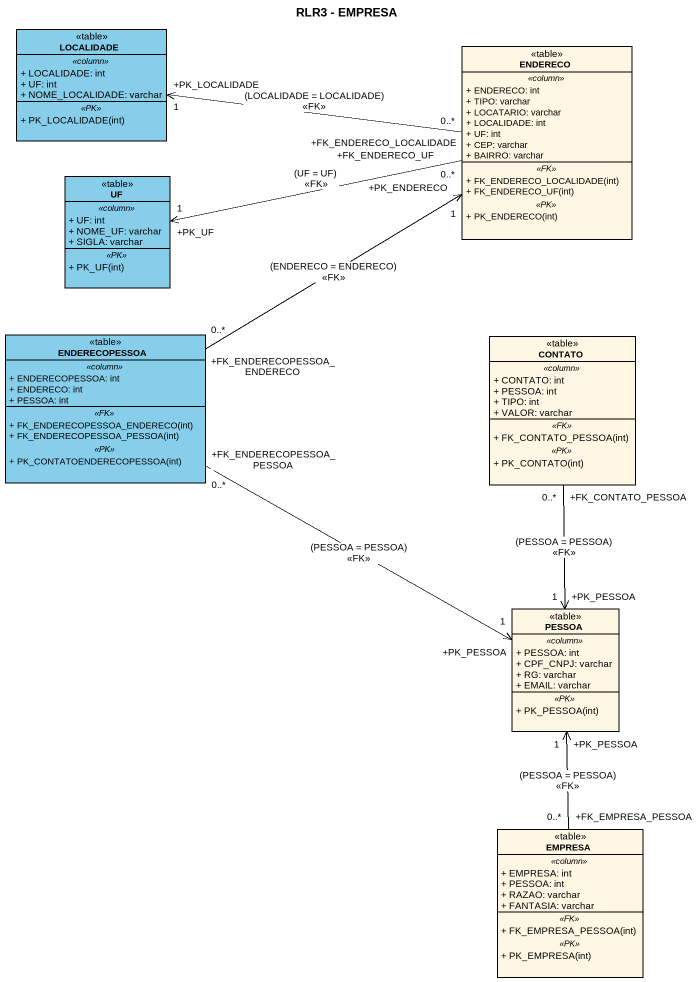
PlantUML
@startuml
title RLR3 - EMPRESA
hide circle
hide empty members
skinparam classAttributeIconSize 0
class LOCALIDADE <<table>> #87CEEB {
  .. <<column>> ..
  + LOCALIDADE: int
  + UF: int
  + NOME_LOCALIDADE: varchar
  .. <<PK>> ..
  + PK_LOCALIDADE(int)
}
class ENDERECO <<table>> {
  .. <<column>> ..
  + ENDERECO: int
  + TIPO: varchar
  + LOCATARIO: varchar
  + LOCALIDADE: int
  + UF: int
  + CEP: varchar
  + BAIRRO: varchar
  .. <<FK>> ..
  + FK_ENDERECO_LOCALIDADE(int)
  + FK_ENDERECO_UF(int)
  .. <<PK>> ..
  + PK_ENDERECO(int)
}
class UF <<table>> #87CEEB {
  .. <<column>> ..
  + UF: int
  + NOME_UF: varchar
  + SIGLA: varchar
  .. <<PK>> ..
  + PK_UF(int)
}
class ENDERECOPESSOA <<table>> #87CEEB {
  .. <<column>> ..
  + ENDERECOPESSOA: int
  + ENDERECO: int
  + PESSOA: int
  .. <<FK>> ..
  + FK_ENDERECOPESSOA_ENDERECO(int)
  + FK_ENDERECOPESSOA_PESSOA(int)
  .. <<PK>> ..
  + PK_CONTATOENDERECOPESSOA(int)
}
class CONTATO <<table>> {
  .. <<column>> ..
  + CONTATO: int
  + PESSOA: int
  + TIPO: int
  + VALOR: varchar
  .. <<FK>> ..
  + FK_CONTATO_PESSOA(int)
  .. <<PK>> ..
  + PK_CONTATO(int)
}
class PESSOA <<table>> {
  .. <<column>> ..
  + PESSOA: int
  + CPF_CNPJ: varchar
  + RG: varchar
  + EMAIL: varchar
  .. <<PK>> ..
  + PK_PESSOA(int)
}
class EMPRESA <<table>> {
  .. <<column>> ..
  + EMPRESA: int
  + PESSOA: int
  + RAZAO: varchar
  + FANTASIA: varchar
  .. <<FK>> ..
  + FK_EMPRESA_PESSOA(int)
  .. <<PK>> ..
  + PK_EMPRESA(int)
}
ENDERECO "+FK_ENDERECO_LOCALIDADE\n0..*" -left-> "+PK_LOCALIDADE\n1" LOCALIDADE : (LOCALIDADE = LOCALIDADE)\n<<FK>>
ENDERECO "+FK_ENDERECO_UF\n0..*" -left-> "+PK_UF\n1" UF : (UF = UF)\n<<FK>>
ENDERECOPESSOA "+FK_ENDERECOPESSOA_ENDERECO\n0..*" -up-> "+PK_ENDERECO\n1" ENDERECO : (ENDERECO = ENDERECO)\n<<FK>>
ENDERECOPESSOA "+FK_ENDERECOPESSOA_PESSOA\n0..*" -right-> "+PK_PESSOA\n1" PESSOA : (PESSOA = PESSOA)\n<<FK>>
CONTATO "+FK_CONTATO_PESSOA\n0..*" --> "+PK_PESSOA\n1" PESSOA : (PESSOA = PESSOA)\n<<FK>>
EMPRESA "+FK_EMPRESA_PESSOA\n0..*" -up-> "+PK_PESSOA\n1" PESSOA : (PESSOA = PESSOA)\n<<FK>>
@enduml
